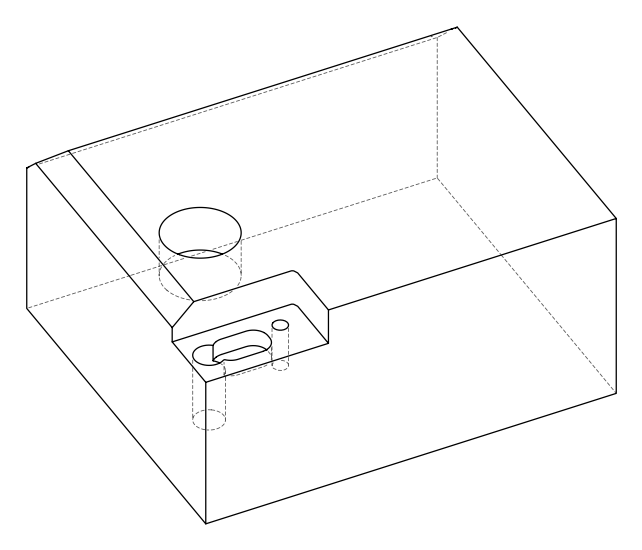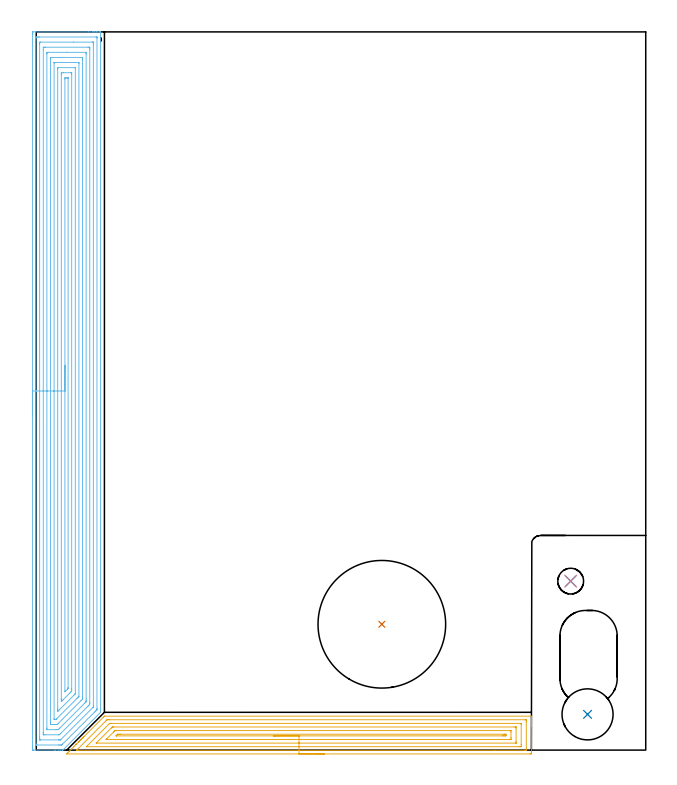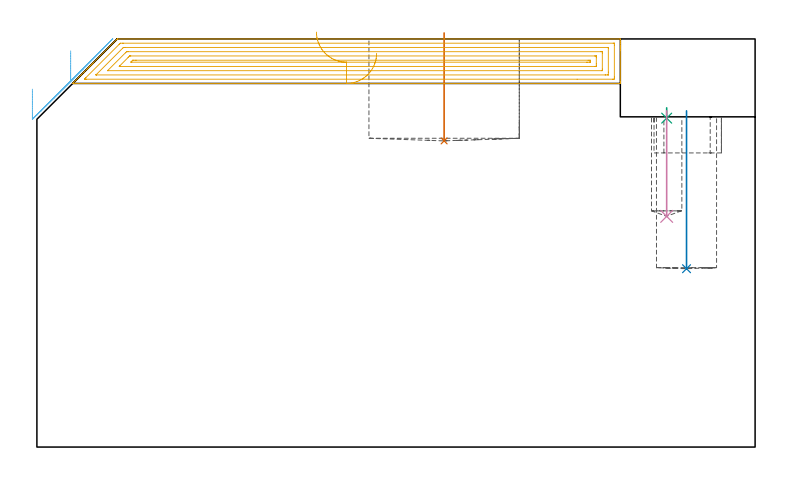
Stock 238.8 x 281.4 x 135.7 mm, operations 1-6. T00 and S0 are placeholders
(PLAN: 8 operations, 6 tool changes, 70.9 min)
(1 INDEXABLE_INSERT_DRILL_BLIND_HOLE_FROM_SOLID | STEP1POCKET | NXT0302_038 | 0.15 min | 65399 mm3)
(2 INDEXABLE_INSERT_DRILL_BLIND_HOLE_FROM_SOLID_1 | STEP1POCKET_1 | NXT0302_011 | 0.22 min | 23911 mm3)
(3 SPOT_DRILL | STEP1POCKET_2 | NXT0321_9005460120000 | 0.03 min | 2817 mm3)
(4 DRILL_BLIND_HOLE_INTO_CENTER | STEP1POCKET_2 | NXT0301_072 | 0.15 min | 2605 mm3)
(5 AREA_MILL | FG_CHAMFER_SURFACE | UGT0205_001 | 8.6 min | 21360 mm3)
(6 AREA_MILL_1 | FG_CHAMFER_SURFACE_1 | UGT0205_001 | 22.52 min | 98596 mm3)
(7 MILL_CORNER_NOTCH_RECTANGULAR | CORNER_NOTCH_RECTANGULAR | NXT0201_008 | Follow Part, ap 1.5, ae 75% | 38.59 min | 85725 mm3)
(8 MILL_OPEN_POCKET | POCKET_OPEN | UGT0201_135 | Follow Part, ap 4.975, ae 75% | 0.65 min | 8051 mm3)
(TOOL NXT0302_038 | Index. Insert Drill 50mm [880-D5000L50-04] | D50 PA176 FL200 Z2)
(TOOL NXT0302_011 | Index. Insert Drill 20mm [880-D2000L25-05] | D20 PA176 FL100 Z2)
(TOOL NXT0321_9005460120000 | NC Spot Drill, 142deg, 12mm, Carbide, Uncoated | D12 PA142 FL30 Z2)
(TOOL NXT0301_072 | Carbide Drill 10.1mm [860.1-1010-051A1-MM 2214] | D10.1 PA140 FL71 Z2)
(TOOL UGT0205_001 | Chamfer Mill 20 x 3 x 45 deg. | D20 FL50 Z2)
(TOOL NXT0201_008 | ENDMILL 6mm [2P460-0600-NA 1630] | D6 FL26 Z6)
(TOOL UGT0201_135 | Carbide End Mill 19.9 | D19.9 FL30 Z4)
(OP 1 INDEXABLE_INSERT_DRILL_BLIND_HOLE_FROM_SOLID)
G17 G21 G94 G90
T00 M6
G54
G17 G0 G90 X135.4 Y49.3 S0 M3
G43 Z145.7 H1
G94 G81 G98 Z101.8 F250. R137.7
G80
M5
M2
(OP 2 INDEXABLE_INSERT_DRILL_BLIND_HOLE_FROM_SOLID_1)
G17 G21 G94 G90
T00 M6
G54
G17 G0 G90 X216. Y14. S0 M3
G43 Z145.7 H1
G94 G81 G98 Z59.3 F250. R111.8
G80
M5
M2
(OP 3 SPOT_DRILL)
G17 G21 G94 G90
T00 M6
G54
G17 G0 G90 X209.4 Y66.2 S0 M3
G43 Z145.7 H0
G94 G81 G98 Z109.365 F250. R112.8
G80
M5
M2
(OP 4 DRILL_BLIND_HOLE_INTO_CENTER)
G17 G21 G94 G90
T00 M6
G54
G17 G0 G90 X209.4 Y66.2 S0 M3
G43 Z145.7 H1
G94 G81 G98 Z76.7 F250. R111.8
G80
M5
M2
(OP 5 AREA_MILL)
G17 G21 G94 G90
T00 M6
G54
G17 G0 G90 X112.95 Y-1.5 S1061 M3
G43 Z145.7 H0
Z130.9
G94 G1 X112.912 Z130.028 F250.
X112.798 Z129.164
X112.609 Z128.312
X112.347 Z127.48
X112.013 Z126.674
X111.61 Z125.9
X111.141 Z125.164
X110.61 Z124.472
X110.021 Z123.829
X109.378 Z123.24
X108.686 Z122.709
X107.95 Z122.24
X107.176 Z121.837
X106.37 Z121.503
X105.538 Z121.241
X104.686 Z121.052
X103.822 Z120.938
X102.95 Z120.9
X12.043
X11.919 Y-1.493 Z120.906
X12.043 Y-1.361 Z121.039
X12.286 Y-1.114 Z121.286
X12.934 Y-0.465 Z121.934
X13.825 Y0.426 Z122.825
X14.717 Y1.317 Z123.716
X15.5 Y2.101 Z124.499
X15.608 Y2.21 Z124.606
X15.792 Y2.393 Z124.791
X16.499 Y3.1 Z125.498
X16.667 Y3.27 Z125.664
X16.833 Y3.434 Z125.832
X16.945 Y3.546 Z125.944
X17.106 Y3.708 Z126.103
X17.264 Y3.865 Z126.263
X17.39 Y3.991 Z126.389
X17.544 Y4.146 Z126.542
X17.695 Y4.297 Z126.694
X17.836 Y4.437 Z126.835
X17.983 Y4.585 Z126.98
X18.127 Y4.728 Z127.126
X18.282 Y4.883 Z127.28
X18.421 Y5.023 Z127.419
X18.558 Y5.159 Z127.557
X18.727 Y5.328 Z127.726
X26.387 Y12.987 Z135.387
X26.674 Y13.272 Z135.669
X26.706 Y13.295 Z135.691
X26.749 Y13.3 Z135.7
X193.857
X193.99 Y13.298 Z135.689
X193.997 Y13.179 Z135.571
X194. Y13.052 Z135.451
Y12.352 Z134.751
Y11.723 Z134.122
Y11.161 Z133.557
Y10.879 Z133.276
Y10.284 Z132.681
Y10.003 Z132.4
Y9.407 Z131.801
Y-0.816 Z121.581
X193.996 Y-1.114 Z121.283
X193.99 Y-1.492 Z120.905
X193.799 Y-1.495 Z120.903
X193.411 Y-1.5 Z120.9
X102.95
Y-0.086 Z122.314
X16.489 Y-0.085 Z122.315
X16.054 Y-0.082 Z122.318
X15.892 Y-0.079 Z122.321
X15.79 Y-0.071 Z122.329
X15.834 Y-0.022 Z122.378
X15.893 Y0.04 Z122.44
X16.054 Y0.204 Z122.604
X16.273 Y0.423 Z122.823
X27.323 Y11.472 Z133.872
X27.64 Y11.785 Z134.185
X27.729 Y11.867 Z134.267
X27.8 Y11.88 Z134.28
X28.531 Y11.885 Z134.285
X28.686
X191.629
X191.784
X191.966 Y11.881 Z134.281
X191.984 Y11.879 Z134.279
X191.99 Y11.872 Z134.272
X191.996 Y11.848 Z134.248
X191.998 Y11.824 Z134.224
X192. Y11.673 Z134.073
Y11.161 Z133.561
X191.999 Y0.639 Z123.039
X191.996 Y0.278 Z122.678
X191.988 Y-0.079 Z122.321
X191.629 Y-0.083 Z122.317
X191.474 Y-0.085 Z122.315
X179.629 Y-0.086 Z122.314
X102.95
Y1.329 Z123.729
X19.741
X19.679 Y1.333 Z123.733
X19.648 Y1.335 Z123.735
X19.663 Y1.355 Z123.755
X19.691 Y1.39 Z123.79
X19.718 Y1.418 Z123.818
X19.815 Y1.516 Z123.916
X28.584 Y10.284 Z132.684
X28.755 Y10.446 Z132.846
X28.77 Y10.459 Z132.859
X28.813 Y10.465 Z132.865
X28.914 Y10.468 Z132.868
X29.041 Y10.471 Z132.871
X29.232
X29.422 Y10.472 Z132.872
X189.846 Y10.471 Z132.871
X189.91 Y10.47 Z132.87
X189.96 Y10.467 Z132.867
X189.986 Y10.465 Z132.865
X189.99 Y10.434 Z132.834
X189.996 Y10.284 Z132.684
X189.999 Y10.134 Z132.534
X190. Y2.242 Z124.642
X189.995 Y1.516 Z123.916
X189.992 Y1.373 Z123.773
X189.981 Y1.335 Z123.735
X189.941 Y1.333 Z123.733
X189.846 Y1.331 Z123.731
X189.146 Y1.329 Z123.729
X188.955
X102.95
Y2.743 Z125.143
X23.719
X23.595 Y2.744 Z125.144
X23.519 Y2.748 Z125.148
X23.51 Y2.75 Z125.15
X23.511 Y2.754 Z125.154
X23.528 Y2.776 Z125.176
X23.555 Y2.806 Z125.206
X23.604 Y2.856 Z125.256
X29.422 Y8.673 Z131.073
X29.798 Y9.038 Z131.438
X29.816 Y9.051 Z131.451
X29.845 Y9.053 Z131.453
X29.912 Y9.056 Z131.456
X30.046 Y9.057 Z131.457
X30.313
X187.529
X187.884 Y9.055 Z131.455
X187.955 Y9.053 Z131.453
X187.982 Y9.051 Z131.451
X187.99 Y9.023 Z131.423
X187.993 Y8.938 Z131.338
X188. Y8.594 Z130.994
X187.999 Y3.27 Z125.67
X187.993 Y2.863 Z125.263
X187.99 Y2.763 Z125.163
X187.982 Y2.749 Z125.149
X187.951 Y2.747 Z125.147
X187.887 Y2.745 Z125.145
X187.708 Y2.743 Z125.143
X102.95
Y4.157 Z126.557
X27.629
X27.437 Y4.164 Z126.564
X27.377 Y4.17 Z126.57
X27.39 Y4.186 Z126.586
X27.411 Y4.209 Z126.609
X27.491 Y4.293 Z126.693
X27.575 Y4.377 Z126.777
X30.313 Y7.115 Z129.515
X30.586 Y7.386 Z129.786
X30.794 Y7.59 Z129.99
X30.833 Y7.623 Z130.023
X30.851 Y7.636 Z130.036
X30.875 Y7.638 Z130.038
X30.985 Y7.641 Z130.041
X31.205 Y7.643 Z130.043
X185.39
X185.831 Y7.64 Z130.04
X185.938 Y7.638 Z130.038
X185.984 Y7.636 Z130.036
X185.99 Y7.603 Z130.003
X185.993 Y7.506 Z129.906
X185.999 Y7.054 Z129.454
X186. Y5.023 Z127.423
X185.997 Y4.426 Z126.826
X185.99 Y4.224 Z126.624
X185.986 Y4.164 Z126.564
X185.94 Y4.162 Z126.562
X185.83 Y4.16 Z126.56
X185.39 Y4.157 Z126.557
X102.95
Y5.571 Z127.971
X31.538 Y5.572 Z127.972
X31.426 Y5.574 Z127.974
X31.352 Y5.577 Z127.977
X31.243 Y5.584 Z127.984
X31.319 Y5.666 Z128.066
X31.379 Y5.729 Z128.129
X31.549 Y5.9 Z128.3
X31.824 Y6.168 Z128.568
X31.866 Y6.206 Z128.606
X31.891 Y6.222 Z128.622
X31.929 Y6.224 Z128.624
X32.096 Y6.226 Z128.626
X32.653 Y6.229 Z128.629
X32.987
X183.274
X183.608 Y6.227 Z128.627
X183.941 Y6.223 Z128.623
X183.979 Y6.222 Z128.622
X183.99 Y6.199 Z128.599
X183.994 Y6.131 Z128.531
X183.998 Y6.029 Z128.429
Y5.9 Z128.3
X183.994 Y5.707 Z128.107
X183.99 Y5.612 Z128.012
X183.981 Y5.578 Z127.978
X183.937 Y5.576 Z127.976
X183.608 Y5.573 Z127.973
X183.051 Y5.571 Z127.971
X182.716
X102.95
X102.078 Z128.009
X101.213 Z128.123
X100.362 Z128.312
X99.53 Z128.574
X98.724 Z128.908
X97.95 Z129.311
X97.214 Z129.78
X96.522 Z130.311
X95.879 Z130.9
X95.29 Z131.543
X94.758 Z132.235
X94.29 Z132.971
X93.887 Z133.745
X93.553 Z134.551
X93.291 Z135.383
X93.102 Z136.235
X92.988 Z137.1
X92.95 Z137.971
G0 Z145.7
M5
M2
(OP 6 AREA_MILL_1)
G17 G21 G94 G90
T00 M6
G54
G17 G0 G90 X-1.5 Y130.7 S1061 M3
G43 Z145.7 H0
Z119.
G94 G1 Y130.738 Z118.128 F250.
Y130.852 Z117.264
Y131.041 Z116.412
Y131.303 Z115.58
Y131.637 Z114.774
Y132.04 Z114.
Y132.508 Z113.264
Y133.04 Z112.572
Y133.629 Z111.929
Y134.272 Z111.34
Y134.964 Z110.808
Y135.7 Z110.34
Y136.474 Z109.937
Y137.28 Z109.603
Y138.112 Z109.341
Y138.964 Z109.152
Y139.828 Z109.038
Y140.7 Z109.
Y280.417
X-1.499 Y280.796 Z109.001
X-1.494 Y281.304 Z109.003
X-1.492 Y281.392 Z109.006
X-0.991 Y281.4 Z109.506
X20.549 Z131.045
X22.034 Z132.528
X22.607 Z133.104
X22.92 Z133.416
X23.493 Z133.989
X23.805 Z134.3
X24.841 Z135.34
X25.178 Y281.392 Z135.669
X25.205 Y281.39 Z135.695
X25.2 Y281.246 Z135.7
Y14.877
X25.202 Y14.812 Z135.698
X25.165 Y14.765 Z135.664
X10.522 Y0.121 Z121.02
X10.41 Y0.01 Z120.905
X10.209 Y0. Z120.708
X9.376 Z119.876
X8.75 Z119.246
X7.552 Z118.049
X6.979 Z117.474
X-0.991 Y0.001 Z109.506
X-1.202 Y0.003 Z109.296
X-1.492 Y0.008 Z109.006
X-1.494 Y0.096 Z109.003
X-1.499 Y0.604 Z109.001
X-1.5 Y1.117 Z109.
Y140.7
X-0.086 Z110.414
Y279.012
X-0.084 Y279.23 Z110.416
X-0.081 Y279.338 Z110.419
X-0.079 Y279.384 Z110.421
X0.01 Y279.39 Z110.51
X0.397 Y279.398 Z110.897
X0.78 Y279.399 Z111.28
X1.28 Y279.4 Z111.78
X23.42 Z133.92
X23.657 Y279.397 Z134.157
X23.756 Y279.393 Z134.256
X23.773 Y279.39 Z134.273
X23.779 Y279.38 Z134.279
X23.782 Y279.333 Z134.282
X23.784 Y279.233 Z134.284
X23.786 Y279.031 Z134.286
X23.785 Y16.229 Z134.285
X23.784 Y16.011 Z134.284
X23.781 Y15.903 Z134.281
X23.779 Y15.852 Z134.279
X23.759 Y15.82 Z134.259
X23.719 Y15.773 Z134.219
X23.32 Y15.37 Z133.82
X22.92 Y14.969 Z133.42
X10.338 Y2.388 Z120.838
X9.98 Y2.042 Z120.48
X9.924 Y2.01 Z120.424
X9.829 Y2.007 Z120.329
X9.636 Y2.003 Z120.136
X9.136 Y2. Z119.636
X8.75 Z119.25
X0.28 Z110.78
X0.043 Y2.003 Z110.543
X-0.056 Y2.007 Z110.444
X-0.073 Y2.009 Z110.427
X-0.079 Y2.02 Z110.421
X-0.082 Y2.067 Z110.418
X-0.084 Y2.167 Z110.416
X-0.086 Y2.369 Z110.414
Y140.7
X1.328 Z111.828
X1.329 Y276.674 Z111.829
X1.333 Y277.227 Z111.833
X1.335 Y277.387 Z111.835
X1.497 Y277.397 Z111.997
X1.666 Y277.399 Z112.166
X14.556 Y277.4 Z125.056
X22.034 Z132.534
X22.206 Y277.398 Z132.706
X22.32 Y277.394 Z132.82
X22.358 Y277.39 Z132.858
X22.365 Y277.377 Z132.865
X22.368 Y277.34 Z132.868
X22.37 Y277.227 Z132.87
X22.371 Y276.887 Z132.871
Y276.335
Y17.558
X22.37 Y17.219 Z132.87
X22.366 Y16.942 Z132.866
X22.365 Y16.878 Z132.865
X22.315 Y16.823 Z132.815
X22.166 Y16.666 Z132.666
X9.636 Y4.136 Z120.136
X9.54 Y4.046 Z120.04
X9.5 Y4.011 Z120.
X9.457 Y4.008 Z119.957
X9.279 Y4.003 Z119.779
X8.922 Y4. Z119.422
X8.75 Z119.25
X1.666 Z112.166
X1.494 Y4.002 Z111.994
X1.38 Y4.006 Z111.88
X1.342 Y4.01 Z111.842
X1.335 Y4.022 Z111.835
X1.332 Y4.06 Z111.832
X1.33 Y4.173 Z111.83
X1.329 Y4.513 Z111.829
X1.328 Y5.065 Z111.828
Y140.7
X2.743 Z113.243
Y274.55
X2.747 Y275.245 Z113.247
X2.75 Y275.348 Z113.25
X2.757 Y275.39 Z113.257
X2.805 Y275.392 Z113.305
X3.015 Y275.396 Z113.515
X3.437 Y275.4 Z113.937
X3.479 Z113.979
X20.305 Z130.805
X20.697 Y275.397 Z131.197
X20.893 Y275.393 Z131.393
X20.941 Y275.39 Z131.441
X20.951 Y275.383 Z131.451
X20.953 Y275.368 Z131.453
X20.955 Y275.305 Z131.455
X20.957 Y274.743 Z131.457
Y274.55
Y18.643
X20.956 Y18.45 Z131.456
X20.953 Y18.101 Z131.453
X20.95 Y17.93 Z131.45
X20.874 Y17.835 Z131.374
X20.607 Y17.558 Z131.107
X20.435 Y17.384 Z130.935
X20.263 Y17.212 Z130.763
X9.636 Y6.585 Z120.136
X9.322 Y6.274 Z119.822
X9.13 Y6.087 Z119.63
X9.06 Y6.021 Z119.56
X8.961 Y6.01 Z119.461
X8.75 Y6.002 Z119.25
X8.708 Y6. Z119.208
X3.395 Z113.895
X3.003 Y6.002 Z113.503
X2.807 Y6.007 Z113.307
X2.759 Y6.01 Z113.259
X2.749 Y6.016 Z113.249
X2.747 Y6.032 Z113.247
X2.745 Y6.095 Z113.245
X2.743 Y6.657 Z113.243
Y6.85
Y140.7
X4.157 Z114.657
Y272.765
X4.159 Y272.931 Z114.659
X4.163 Y273.099 Z114.663
X4.172 Y273.39 Z114.672
X4.323 Y273.394 Z114.823
X4.58 Y273.399 Z115.08
X12.106 Y273.4 Z122.606
X19.377 Y273.399 Z129.877
X19.467 Y273.397 Z129.967
X19.522 Y273.393 Z130.022
X19.532 Y273.391 Z130.032
X19.536 Y273.36 Z130.036
X19.539 Y273.266 Z130.039
X19.542 Y272.932 Z130.042
X19.543 Y272.765 Z130.043
Y20.068
X19.542 Y19.343 Z130.042
X19.54 Y19.179 Z130.04
X19.536 Y19.01 Z130.036
X19.525 Y18.935 Z130.025
X19.487 Y18.894 Z129.987
X19.377 Y18.778 Z129.877
X19.215 Y18.614 Z129.715
X19.052 Y18.45 Z129.552
X9.237 Y8.635 Z119.737
X8.992 Y8.392 Z119.492
X8.75 Y8.155 Z119.25
X8.613 Y8.024 Z119.113
X8.486 Y8.009 Z118.986
X7.865 Y8.002 Z118.365
X7.609 Y8. Z118.109
X4.323 Y8.001 Z114.823
X4.233 Y8.003 Z114.733
X4.178 Y8.007 Z114.678
X4.168 Y8.009 Z114.668
X4.164 Y8.04 Z114.664
X4.161 Y8.134 Z114.661
X4.158 Y8.468 Z114.658
X4.157 Y8.635 Z114.657
Y140.7
X5.571 Z116.071
Y270.615
X5.573 Y270.981 Z116.073
X5.575 Y271.244 Z116.075
X5.578 Y271.373 Z116.078
X5.586 Y271.39 Z116.086
X5.618 Y271.394 Z116.118
X5.679 Y271.398 Z116.179
X9.22 Y271.4 Z119.72
X17.606 Y271.399 Z128.106
X18.08 Y271.396 Z128.58
X18.117 Y271.39 Z128.617
X18.122 Y271.353 Z128.622
X18.126 Y270.981 Z128.626
X18.128 Y270.454 Z128.628
Y21.127
X18.127 Y20.603 Z128.627
X18.123 Y20.235 Z128.623
X18.119 Y19.978 Z128.619
X17.551 Y19.398 Z128.051
X8.571 Y10.419 Z119.071
X8.212 Y10.069 Z118.712
X8.164 Y10.024 Z118.664
X8.073 Y10.01 Z118.573
X7.865 Y10.006 Z118.365
X7.395 Y10.001 Z117.895
X6.094 Z116.594
X5.62 Y10.004 Z116.12
X5.583 Y10.009 Z116.083
X5.578 Y10.047 Z116.078
X5.574 Y10.419 Z116.074
X5.572 Y10.946 Z116.072
X5.571 Y140.7 Z116.071
X6.985 Z117.485
Y269.19
X6.986 Y269.307 Z117.486
X6.989 Y269.361 Z117.489
X6.991 Y269.381 Z117.491
X7.055 Y269.39 Z117.555
X7.46 Y269.398 Z117.96
X7.663 Y269.4 Z118.163
X16.629 Y269.399 Z127.129
X16.647 Y269.398 Z127.147
X16.697 Y269.39 Z127.197
X16.714 Y269.202 Z127.214
Y269.196
Y21.127
X16.708 Y21.022 Z127.208
X16.627 Y20.933 Z127.127
X16.496 Y20.795 Z126.996
X16.331 Y20.628 Z126.831
X15.938 Y20.235 Z126.438
X7.865 Y12.163 Z118.365
X7.706 Y12.015 Z118.206
X7.545 Y12.009 Z118.045
X7.181 Y12. Z117.681
X7.07 Y12.001 Z117.57
X7.053 Y12.002 Z117.553
X7.003 Y12.009 Z117.503
X6.986 Y12.198 Z117.486
X6.985 Y12.204 Z117.485
Y140.7
X8.4 Z118.9
Y266.872
X8.402 Y267.226 Z118.902
X8.404 Y267.327 Z118.904
X8.406 Y267.382 Z118.906
X8.424 Y267.39 Z118.924
X8.762 Y267.4 Z119.262
X14.961 Z125.461
X15.168 Y267.397 Z125.668
X15.272 Y267.392 Z125.772
X15.293 Y267.39 Z125.793
X15.295 Y267.377 Z125.795
X15.298 Y267.347 Z125.798
X15.3 Y267.273 Z125.8
Y22.289
X15.298 Y22.155 Z125.798
X15.296 Y22.088 Z125.796
X15.294 Y22.058 Z125.794
X15.265 Y22.02 Z125.765
X15.109 Y21.859 Z125.609
X14.95 Y21.696 Z125.45
X14.666 Y21.413 Z125.166
X8.888 Y15.635 Z119.388
X8.75 Y15.499 Z119.25
X8.438 Y15.196 Z118.938
X8.405 Y15.166 Z118.905
X8.403 Y15.2 Z118.903
X8.401 Y15.233 Z118.901
X8.4 Y15.773 Z118.9
Y16.127
Y140.7
X9.814 Z120.314
Y264.734
X9.815 Y265.091 Z120.315
X9.817 Y265.269 Z120.317
X9.821 Y265.357 Z120.321
X9.823 Y265.39 Z120.323
X9.866 Y265.395 Z120.366
X10.522 Y265.399 Z121.022
X10.747 Y265.4 Z121.247
X13.405 Y265.399 Z123.905
X13.861 Y265.39 Z124.361
X13.88 Y265.386 Z124.38
X13.882 Y265.362 Z124.382
X13.884 Y265.299 Z124.384
X13.886 Y265.17 Z124.386
Y264.913
Y23.984
X13.885 Y23.804 Z124.385
X13.88 Y23.097 Z124.38
X13.709 Y22.912 Z124.209
X13.445 Y22.643 Z123.945
X13.178 Y22.375 Z123.678
X13.002 Y22.198 Z123.502
X10.522 Y19.718 Z121.022
X10.147 Y19.343 Z120.647
X9.965 Y19.164 Z120.465
X9.887 Y19.09 Z120.387
X9.823 Y19.031 Z120.323
X9.818 Y19.159 Z120.318
X9.816 Y19.343 Z120.316
X9.814 Y19.775 Z120.314
Y20.056
Y140.7
X11.228 Z121.728
X11.229 Y262.95 Z121.729
X11.23 Y263.128 Z121.73
X11.235 Y263.31 Z121.735
X11.246 Y263.39 Z121.746
X11.296 Y263.394 Z121.796
X11.407 Y263.397 Z121.907
X11.846 Y263.4 Z122.346
X12.293 Y263.397 Z122.793
X12.441 Y263.393 Z122.941
X12.461 Y263.391 Z122.961
X12.465 Y263.346 Z122.965
X12.47 Y263.25 Z122.97
X12.471 Y263.13 Z122.971
X12.472 Y24.516 Z122.972
X12.471 Y24.336 Z122.971
X12.468 Y24.215 Z122.968
X12.465 Y24.124 Z122.965
X12.44 Y24.095 Z122.94
X12.293 Y23.94 Z122.793
X11.337 Y22.983 Z121.837
X11.265 Y22.912 Z121.765
X11.248 Y22.902 Z121.748
X11.234 Y22.896 Z121.734
X11.231 Y22.912 Z121.731
X11.229 Y22.936 Z121.729
X11.228 Y23.092 Z121.728
Y140.7
Y141.572 Z121.766
Y142.436 Z121.88
Y143.288 Z122.069
Y144.12 Z122.331
Y144.926 Z122.665
Y145.7 Z123.068
Y146.436 Z123.536
Y147.128 Z124.067
Y147.771 Z124.657
Y148.36 Z125.3
Y148.892 Z125.992
Y149.36 Z126.728
Y149.763 Z127.502
Y150.097 Z128.308
Y150.359 Z129.14
Y150.548 Z129.991
Y150.662 Z130.856
Y150.7 Z131.728
G0 Z145.7
M5
M2
